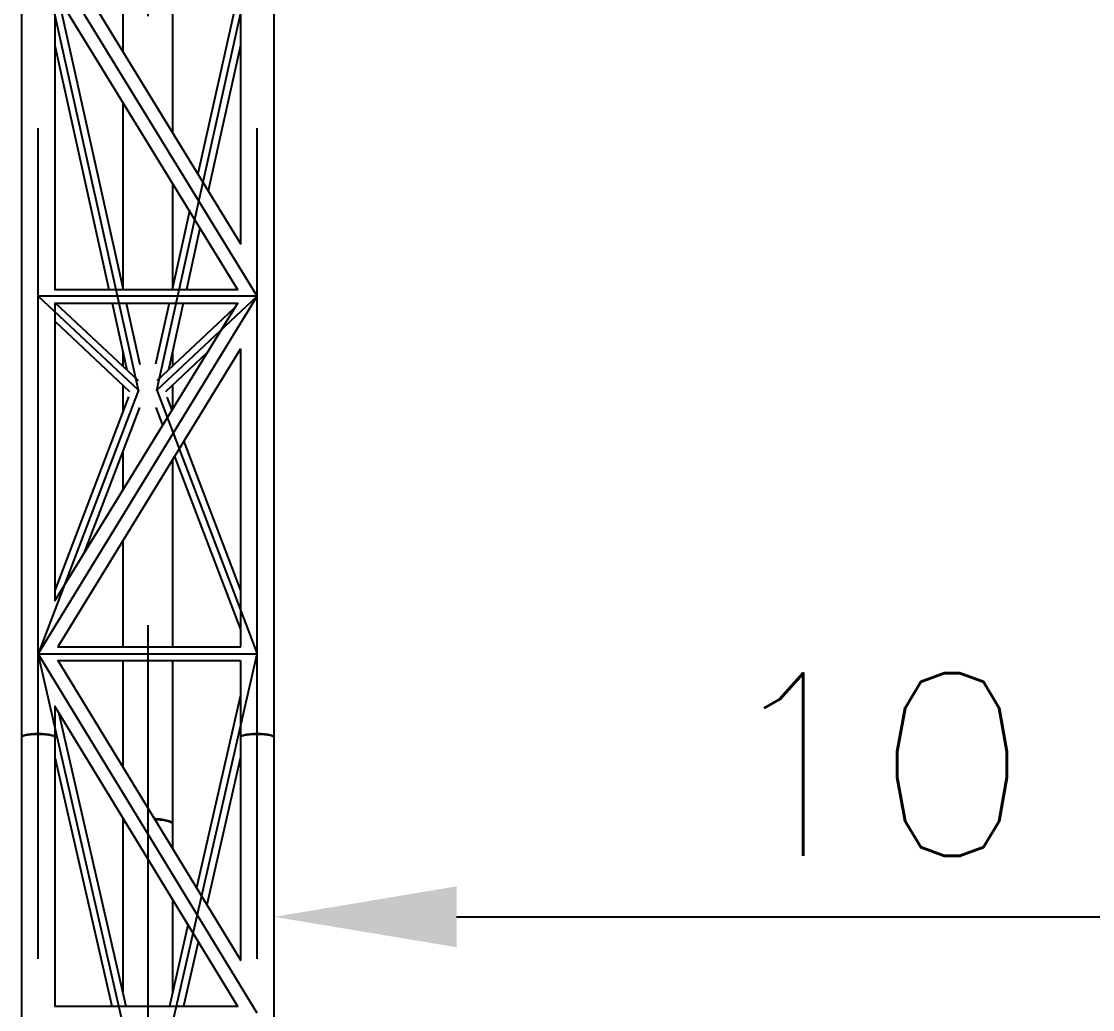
# Model space of a CAD drawing. Header units: millimetres. Extents: x 150209.93 to 150215.05, y 136675.65 to 136679.93.
# Drawn here: x 150213.2547 to 150213.4306, y 136679.1946 to 136679.3568 of the extents above; entities that cross this region are included whole.
import ezdxf

# ---------------------------------------------------------------- set-up
doc = ezdxf.new("R2010")
doc.units = ezdxf.units.MM
doc.header["$LTSCALE"] = 0.25
doc.linetypes.add('CENTER', pattern=[50.8, 31.75, -6.35, 6.35, -6.35])
doc.linetypes.add('XKITLINE00', pattern=[0])
doc.styles.add('ROMANS', font='romans.shx')
doc.dimstyles.new('MD300', dxfattribs={"dimtxt": 2.5, "dimasz": 2.5, "dimexe": 1, "dimexo": 1, "dimgap": 0.5, "dimtad": 1, "dimdec": 1, "dimlfac": 50, "dimrnd": 0.5, "dimdsep": 46, "dimtxsty": 'ROMANS', "dimcen": 1, "dimclrd": 146, "dimclre": 146, "dimclrt": 30, "dimadec": 1, "dimazin": 2, "dimtfac": 1, "dimtdec": 1, "dimtmove": 0, "dimatfit": 1, "dimfxl": 1, "dimtolj": 1, "dimtzin": 0, "dimlwd": -1, "dimlwe": -1, "dimarcsym": 0})

# ---------------------------------------------------------------- blocks, each defined once
blk = doc.blocks.new('çatıı')
at = {"color": 8, "linetype": 'XKITLINE00'}
for p, q in [((21631.35, 19215.47), (21631.35, 18041.93)), ((21838.65, 19215.47), (21838.65, 18041.93)), ((21660.9, 18692.21), (21811.53, 18446.7)), ((21714.7, 18691.51), (21714.7, 18604.54)), ((21755.3, 18691.51), (21755.3, 18538.37)), ((21811.35, 18691.67), (21811.35, 18447.01)), ((21811.35, 18662.12), (21776.21, 18504.28)), ((21658.65, 18654.37), (21658.65, 18409.48)), ((21658.65, 18654.02), (21808.68, 18409.48)), ((21661.47, 18649.41), (21714.89, 18409.48)), ((21658.65, 18609.66), (21703.21, 18409.48)), ((21811.35, 18609.66), (21784.78, 18490.31)), ((21714.7, 18562.66), (21714.7, 18410.34)), ((21755.3, 18496.49), (21755.3, 18410.34)), ((21769.37, 18473.55), (21755.1, 18409.48)), ((21777.94, 18459.59), (21766.78, 18409.48)), ((21658.45, 18409.48), (21809.36, 18409.48)), ((21808.91, 18398.53), (21658.59, 18153.52)), ((21658.65, 18398.37), (21658.65, 18153.62)), ((21658.65, 18398.17), (21808.69, 18398.17)), ((21659.38, 18398.17), (21727.24, 18334.65)), ((21705.73, 18398.17), (21717.92, 18343.37)), ((21717.4, 18398.17), (21728.64, 18347.71)), ((21752.59, 18398.17), (21741.44, 18348.11)), ((21742.82, 18334.72), (21806.09, 18393.94)), ((21764.26, 18398.17), (21752.07, 18343.37)), ((21658.65, 18383.24), (21720.14, 18325.69)), ((21811.35, 18360.65), (21661.33, 18116.14)), ((21714.7, 18357.88), (21714.7, 18346.4)), ((21749.84, 18325.67), (21783.59, 18357.27)), ((21755.3, 18357.88), (21755.3, 18346.4)), ((21811.35, 18360.8), (21811.35, 18116.14)), ((21714.7, 18330.78), (21714.7, 18309.05)), ((21755.3, 18330.78), (21755.3, 18311.15)), ((21719.3, 18321.13), (21658.65, 18162.19)), ((21750.77, 18320.91), (21754.8, 18310.34)), ((21728.18, 18312.42), (21682.27, 18192.11)), ((21741.76, 18312.56), (21747.28, 18298.08)), ((21714.7, 18277.09), (21714.7, 18244.97)), ((21764.65, 18284.54), (21811.35, 18162.19)), ((21755.3, 18269.3), (21755.3, 18116.14)), ((21757.13, 18272.28), (21811.35, 18130.22)), ((21714.7, 18203.12), (21714.7, 18116.14)), ((21660.98, 18116.14), (21811.51, 18116.14)), ((21660.97, 18105.29), (21811.47, 17858.63)), ((21661.3, 18104.74), (21811.35, 18104.74)), ((21714.7, 18104.74), (21714.7, 18017.23)), ((21755.3, 18104.74), (21755.3, 17970.86)), ((21811.35, 18104.91), (21811.35, 18041.93)), ((21811.35, 18076.4), (21775.09, 17918.25)), ((21658.65, 18067.67), (21658.65, 18041.93)), ((21658.65, 18067.05), (21808.72, 17821.09)), ((21662.08, 18061.42), (21717.17, 17821.09)), ((21631.69, 18042.6), (21631.35, 18041.93)), ((21631.69, 18042.49), (21631.35, 18041.93)), ((21631.35, 18041.93), (21631.35, 17532.17)), ((21631.69, 18042.6), (21632.7, 18043.24)), ((21631.69, 18042.49), (21632.7, 18043.03)), ((21632.7, 18043.24), (21634.32, 18043.81)), ((21632.7, 18043.03), (21634.32, 18043.51)), ((21633.37, 18043.23), (21634.79, 18043.72)), ((21634.32, 18043.81), (21636.48, 18044.28)), ((21634.32, 18043.51), (21636.48, 18043.91)), ((21634.79, 18043.72), (21636.86, 18044.18)), ((21636.48, 18044.28), (21639.07, 18044.64)), ((21636.48, 18043.91), (21639.07, 18044.21)), ((21636.86, 18044.18), (21639.33, 18044.52)), ((21639.07, 18044.64), (21641.96, 18044.86)), ((21639.07, 18044.21), (21641.96, 18044.39)), ((21639.33, 18044.52), (21642.09, 18044.73)), ((21641.96, 18044.86), (21645, 18044.94)), ((21641.96, 18044.39), (21645, 18044.46)), ((21642.09, 18044.73), (21645, 18044.81)), ((21645, 18044.94), (21648.03, 18044.86)), ((21645, 18044.81), (21647.9, 18044.73)), ((21645, 18044.46), (21648.03, 18044.39)), ((21647.9, 18044.73), (21650.66, 18044.52)), ((21648.03, 18044.86), (21650.92, 18044.64)), ((21648.03, 18044.39), (21650.92, 18044.21)), ((21650.66, 18044.52), (21653.13, 18044.18)), ((21650.92, 18044.64), (21653.51, 18044.28)), ((21650.92, 18044.21), (21653.51, 18043.91)), ((21653.13, 18044.18), (21655.2, 18043.72)), ((21653.51, 18044.28), (21655.67, 18043.81)), ((21653.51, 18043.91), (21655.67, 18043.51)), ((21655.2, 18043.72), (21656.62, 18043.23)), ((21655.67, 18043.81), (21657.29, 18043.24)), ((21655.67, 18043.51), (21657.29, 18043.03)), ((21657.29, 18043.24), (21658.3, 18042.6)), ((21657.29, 18043.03), (21658.3, 18042.49)), ((21658.3, 18042.6), (21658.65, 18041.93)), ((21658.3, 18042.49), (21658.65, 18041.93)), ((21658.65, 18041.93), (21658.65, 17821.09)), ((21811.69, 18042.6), (21811.35, 18041.93)), ((21811.69, 18042.5), (21811.35, 18041.93)), ((21811.35, 18041.93), (21811.35, 17858.83)), ((21811.69, 18042.6), (21812.7, 18043.24)), ((21811.69, 18042.5), (21812.7, 18043.03)), ((21812.7, 18043.24), (21814.32, 18043.82)), ((21812.7, 18043.03), (21814.32, 18043.52)), ((21813.4, 18043.24), (21814.79, 18043.73)), ((21814.32, 18043.82), (21816.48, 18044.29)), ((21814.32, 18043.52), (21816.48, 18043.92)), ((21814.79, 18043.73), (21816.86, 18044.19)), ((21816.48, 18044.29), (21819.07, 18044.65)), ((21816.48, 18043.92), (21819.07, 18044.22)), ((21816.86, 18044.19), (21819.33, 18044.53)), ((21819.07, 18044.65), (21821.96, 18044.88)), ((21819.07, 18044.22), (21821.96, 18044.41)), ((21819.33, 18044.53), (21822.09, 18044.75)), ((21821.96, 18044.88), (21825, 18044.95)), ((21821.96, 18044.41), (21825, 18044.47)), ((21822.09, 18044.75), (21825, 18044.82)), ((21825, 18044.95), (21828.03, 18044.88)), ((21825, 18044.82), (21827.9, 18044.75)), ((21825, 18044.47), (21828.03, 18044.41)), ((21827.9, 18044.75), (21830.66, 18044.53)), ((21828.03, 18044.88), (21830.92, 18044.65)), ((21828.03, 18044.41), (21830.92, 18044.22)), ((21830.66, 18044.53), (21833.13, 18044.19)), ((21830.92, 18044.65), (21833.51, 18044.29)), ((21830.92, 18044.22), (21833.51, 18043.92)), ((21833.13, 18044.19), (21835.2, 18043.73)), ((21833.51, 18044.29), (21835.67, 18043.82)), ((21833.51, 18043.92), (21835.67, 18043.52)), ((21835.2, 18043.73), (21836.6, 18043.24)), ((21835.67, 18043.82), (21837.29, 18043.24)), ((21835.67, 18043.52), (21837.29, 18043.03)), ((21837.29, 18043.24), (21838.3, 18042.6)), ((21837.29, 18043.03), (21838.3, 18042.5)), ((21838.3, 18042.6), (21838.65, 18041.93)), ((21838.3, 18042.5), (21838.65, 18041.93)), ((21838.65, 18041.93), (21838.65, 17530.49)), ((21658.65, 18025.39), (21705.48, 17821.09)), ((21811.35, 18025.39), (21783.59, 17904.32)), ((21714.7, 17975.19), (21714.7, 17970.86)), ((21715, 17971.64), (21714.7, 17970.86)), ((21715, 17971.51), (21714.7, 17970.86)), ((21714.7, 17970.86), (21714.7, 17831.9)), ((21715, 17971.64), (21715.92, 17972.39)), ((21715, 17971.51), (21715.92, 17972.15)), ((21715.92, 17972.39), (21716.29, 17972.57)), ((21715.92, 17972.15), (21716.43, 17972.35)), ((21740.37, 17975.16), (21741.94, 17975.07)), ((21740.54, 17974.88), (21741.53, 17974.82)), ((21740.8, 17974.45), (21741.94, 17974.4)), ((21741.53, 17974.82), (21744.56, 17974.51)), ((21741.94, 17975.07), (21745.15, 17974.74)), ((21741.94, 17974.4), (21745.15, 17974.12)), ((21744.56, 17974.51), (21747.29, 17974.09)), ((21745.15, 17974.74), (21748.04, 17974.29)), ((21745.15, 17974.12), (21748.04, 17973.74)), ((21747.29, 17974.09), (21749.64, 17973.57)), ((21748.04, 17974.29), (21750.55, 17973.74)), ((21748.04, 17973.74), (21750.55, 17973.28)), ((21749.64, 17973.57), (21750.7, 17973.24)), ((21750.55, 17973.74), (21752.58, 17973.1)), ((21750.55, 17973.28), (21752.58, 17972.74)), ((21752.58, 17973.1), (21754.07, 17972.39)), ((21752.58, 17972.74), (21754.07, 17972.15)), ((21754.07, 17972.39), (21754.99, 17971.64)), ((21754.07, 17972.15), (21754.99, 17971.51)), ((21754.99, 17971.64), (21755.3, 17970.86)), ((21754.99, 17971.51), (21755.3, 17970.86)), ((21755.3, 17970.86), (21755.3, 17950.69)), ((21755.3, 17908.65), (21755.3, 17831.9)), ((21768.08, 17887.69), (21752.82, 17821.09)), ((21776.58, 17873.76), (21764.51, 17821.09)), ((21658.47, 17821.09), (21809.26, 17821.09))]:
    blk.add_line(p, q, dxfattribs=at)
at = {"color": 8, "linetype": 'CENTER'}
for p, q in [((21645, 18041.93), (21645, 19215.47)), ((21825, 18041.93), (21825, 19215.47)), ((21735, 19133.75), (21735, 17970.86)), ((21727.5, 18326.61), (21645, 18697.21)), ((21825, 18403.82), (21645, 18697.21)), ((21742.5, 18326.61), (21825, 18697.21)), ((21645, 18110.44), (21825, 18403.82)), ((21727.5, 18326.61), (21645, 18403.82)), ((21825, 18403.82), (21645, 18403.82)), ((21742.5, 18326.61), (21825, 18403.82)), ((21727.5, 18326.61), (21645, 18110.44)), ((21742.5, 18326.61), (21825, 18110.44)), ((21727.5, 17750.55), (21645, 18110.44)), ((21645, 18110.44), (21825, 18110.44)), ((21825, 17815.44), (21645, 18110.44)), ((21742.5, 17750.55), (21825, 18110.44)), ((21645, 16860.12), (21645, 18041.93)), ((21825, 16860.12), (21825, 18041.93)), ((21735, 17970.86), (21735, 16802.03))]:
    blk.add_line(p, q, dxfattribs=at)
at = {"color": 8, "linetype": 'XKITLINE00'}
for centre in [(21645, 18403.82), (21645, 18403.82), (21825, 18403.82), (21825, 18403.82), (21825, 18403.82), (21825, 18403.82), (21727.5, 18326.61), (21727.5, 18326.61), (21727.5, 18326.61), (21742.5, 18326.61), (21742.5, 18326.61), (21742.5, 18326.61), (21645, 18110.44), (21645, 18110.44), (21645, 18110.44), (21645, 18110.44), (21645, 18110.44), (21825, 18110.44), (21825, 18110.44), (21825, 18110.44), (21645, 18041.93), (21645, 18041.93), (21825, 18041.93), (21825, 18041.93), (21735, 17970.86), (21735, 17970.86)]:
    blk.add_circle(centre, 0.05, dxfattribs=at)
blk = doc.blocks.new('*D51')
at = {"color": 146, "transparency": 16777216}
blk.add_line((150213.32617, 136679.20978), (150213.46321, 136679.20978), dxfattribs=at)
for points in [[(150213.32617, 136679.21478), (150213.32617, 136679.20478), (150213.29617, 136679.20978)], [(150213.46321, 136679.21478), (150213.46321, 136679.20478), (150213.49321, 136679.20978)]]:
    blk.add_solid(points, dxfattribs=at)
at = {"layer": 'DEFPOINTS', "color": 0, "transparency": 16777216}
for p in [(150213.49321, 136679.20978), (150213.29617, 136679.13538), (150213.49321, 136679.13538)]:
    blk.add_point(p, dxfattribs=at)
at = {"color": 30, "transparency": 16777216, "insert": (150213.39469, 136679.23478), "char_height": 0.03, "attachment_point": 5, "style": 'ROMANS'}
blk.add_mtext('\\A1;10', dxfattribs=at)

msp = doc.modelspace()

# ---------------------------------------------------------------- block references
at = {"xscale": 0.0002000170049888334, "yscale": 0.0002000170049888334, "zscale": 0.0002000170049888334}
msp.add_blockref('çatıı', (150208.92807, 136675.63059), dxfattribs=at)

# ---------------------------------------------------------------- dimensions: what is measured, and where the dimension line sits
dim = msp.add_aligned_dim(p1=(150213.29617, 136679.13538), p2=(150213.49321, 136679.13538), distance=0.07441, dimstyle='MD300', override={"dimtxt": 0.03, "dimasz": 0.03, "dimgap": 0.01, "dimse1": 1, "dimse2": 1})
dim.commit()
dim.dimension.update_dxf_attribs({"geometry": '*D51', "text_midpoint": (150213.39469, 136679.23478)})

doc.saveas('drawing.dxf')
